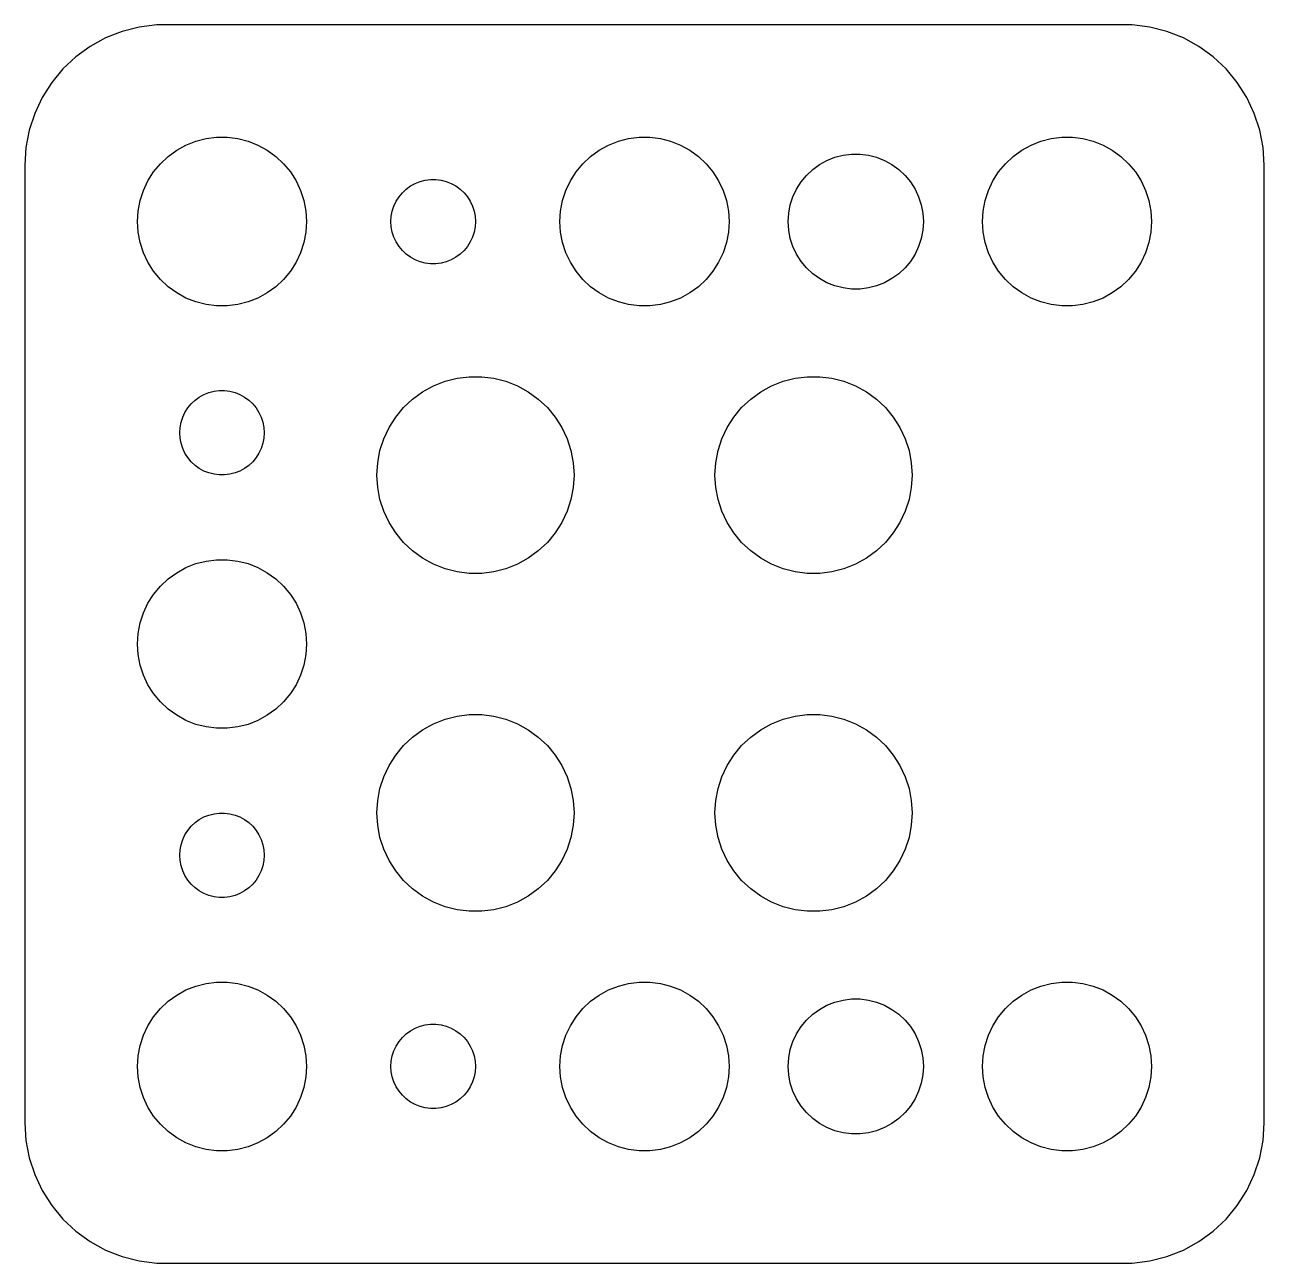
# Model space of a CAD drawing. Header units: metres. Extents: x -22 to 22, y -22 to 184.
# Drawn here: x -22 to 22, y 140.01 to 183.99 of the extents above; entities that cross this region are included whole.
import ezdxf

# ---------------------------------------------------------------- set-up
doc = ezdxf.new("R2010")
doc.units = ezdxf.units.M

msp = doc.modelspace()

# ---------------------------------------------------------------- linework, layer by layer
for p, q in [((-17.3139, 183.99), (-17.9369, 183.911)), ((17.3139, 183.99), (-17.3139, 183.99)), ((17.9369, 183.911), (17.3139, 183.99)), ((-19.1289, 183.524), (-19.6791, 183.222)), ((-18.5451, 183.755), (-19.1289, 183.524)), ((-17.9369, 183.911), (-18.5451, 183.755)), ((18.5451, 183.755), (17.9369, 183.911)), ((19.1289, 183.524), (18.5451, 183.755)), ((19.6791, 183.222), (19.1289, 183.524)), ((-19.6791, 183.222), (-20.1871, 182.853)), ((20.1871, 182.853), (19.6791, 183.222)), ((-20.1871, 182.853), (-20.6448, 182.423)), ((20.6448, 182.423), (20.1871, 182.853)), ((-20.6448, 182.423), (-21.0451, 181.939)), ((21.0451, 181.939), (20.6448, 182.423)), ((-21.0451, 181.939), (-21.3815, 181.409)), ((21.3815, 181.409), (21.0451, 181.939)), ((-21.3815, 181.409), (-21.6489, 180.841)), ((21.6489, 180.841), (21.3815, 181.409)), ((-21.6489, 180.841), (-21.8429, 180.243)), ((21.8429, 180.243), (21.6489, 180.841)), ((-21.8429, 180.243), (-21.9606, 179.627)), ((-15.5621, 179.947), (-15.1884, 179.994)), ((-15.1884, 179.994), (-14.8116, 179.994)), ((-14.8116, 179.994), (-14.4379, 179.947)), ((-0.56213, 179.947), (-0.18837, 179.994)), ((-0.18837, 179.994), (0.18837, 179.994)), ((0.18837, 179.994), (0.56213, 179.947)), ((14.4379, 179.947), (14.8116, 179.994)), ((14.8116, 179.994), (15.1884, 179.994)), ((15.1884, 179.994), (15.5621, 179.947)), ((21.9606, 179.627), (21.8429, 180.243)), ((-21.9606, 179.627), (-22, 179)), ((-16.9123, 179.312), (-16.6075, 179.533)), ((-16.6075, 179.533), (-16.2773, 179.714)), ((-16.2773, 179.714), (-15.927, 179.853)), ((-15.927, 179.853), (-15.5621, 179.947)), ((-14.4379, 179.947), (-14.0729, 179.853)), ((-14.0729, 179.853), (-13.7227, 179.714)), ((-13.7227, 179.714), (-13.3925, 179.533)), ((-13.3925, 179.533), (-13.0877, 179.312)), ((-1.91226, 179.312), (-1.60747, 179.533)), ((-1.60747, 179.533), (-1.27733, 179.714)), ((-1.27733, 179.714), (-0.92705, 179.853)), ((-0.92705, 179.853), (-0.56213, 179.947)), ((0.56213, 179.947), (0.92705, 179.853)), ((0.92705, 179.853), (1.27733, 179.714)), ((1.27733, 179.714), (1.60747, 179.533)), ((1.60747, 179.533), (1.91226, 179.312)), ((13.0877, 179.312), (13.3925, 179.533)), ((13.3925, 179.533), (13.7227, 179.714)), ((13.7227, 179.714), (14.0729, 179.853)), ((14.0729, 179.853), (14.4379, 179.947)), ((15.5621, 179.947), (15.927, 179.853)), ((15.927, 179.853), (16.2773, 179.714)), ((16.2773, 179.714), (16.6075, 179.533)), ((16.6075, 179.533), (16.9123, 179.312)), ((22, 179), (21.9606, 179.627)), ((-17.1869, 179.054), (-16.9123, 179.312)), ((-13.0877, 179.312), (-12.8131, 179.054)), ((-2.1869, 179.054), (-1.91226, 179.312)), ((1.91226, 179.312), (2.1869, 179.054)), ((6.214, 179.026), (6.47812, 179.172)), ((6.47812, 179.172), (6.75835, 179.283)), ((6.75835, 179.283), (7.05028, 179.357)), ((7.05028, 179.357), (7.34929, 179.395)), ((7.34929, 179.395), (7.6507, 179.395)), ((7.6507, 179.395), (7.94971, 179.357)), ((7.94971, 179.357), (8.24164, 179.283)), ((8.24164, 179.283), (8.52187, 179.172)), ((8.52187, 179.172), (8.78598, 179.026)), ((12.8131, 179.054), (13.0877, 179.312)), ((16.9123, 179.312), (17.1869, 179.054)), ((-22, 179), (-22, 145)), ((-17.6289, 178.445), (-17.427, 178.763)), ((-17.427, 178.763), (-17.1869, 179.054)), ((-12.8131, 179.054), (-12.5729, 178.763)), ((-12.5729, 178.763), (-12.3711, 178.445)), ((-2.62891, 178.445), (-2.42705, 178.763)), ((-2.42705, 178.763), (-2.1869, 179.054)), ((2.1869, 179.054), (2.42705, 178.763)), ((2.42705, 178.763), (2.62891, 178.445)), ((5.55835, 178.411), (5.75047, 178.643)), ((5.75047, 178.643), (5.97017, 178.849)), ((5.97017, 178.849), (6.214, 179.026)), ((8.78598, 179.026), (9.02982, 178.849)), ((9.02982, 178.849), (9.24951, 178.643)), ((9.24951, 178.643), (9.44164, 178.411)), ((12.3711, 178.445), (12.5729, 178.763)), ((12.5729, 178.763), (12.8131, 179.054)), ((17.1869, 179.054), (17.427, 178.763)), ((17.427, 178.763), (17.6289, 178.445)), ((22, 145), (22, 179)), ((-17.7893, 178.104), (-17.6289, 178.445)), ((-12.3711, 178.445), (-12.2107, 178.104)), ((-8.45613, 178.156), (-8.30373, 178.266)), ((-8.30373, 178.266), (-8.13866, 178.357)), ((-8.13866, 178.357), (-7.96352, 178.427)), ((-7.96352, 178.427), (-7.78107, 178.473)), ((-7.78107, 178.473), (-7.59418, 178.497)), ((-7.59418, 178.497), (-7.40581, 178.497)), ((-7.40581, 178.497), (-7.21892, 178.473)), ((-7.21892, 178.473), (-7.03647, 178.427)), ((-7.03647, 178.427), (-6.86133, 178.357)), ((-6.86133, 178.357), (-6.69626, 178.266)), ((-6.69626, 178.266), (-6.54385, 178.156)), ((-2.78932, 178.104), (-2.62891, 178.445)), ((2.62891, 178.445), (2.78932, 178.104)), ((5.39685, 178.156), (5.55835, 178.411)), ((9.44164, 178.411), (9.60313, 178.156)), ((12.2107, 178.104), (12.3711, 178.445)), ((17.6289, 178.445), (17.7893, 178.104)), ((-17.9057, 177.746), (-17.7893, 178.104)), ((-12.2107, 178.104), (-12.0942, 177.746)), ((-8.81445, 177.723), (-8.71352, 177.882)), ((-8.71352, 177.882), (-8.59344, 178.027)), ((-8.59344, 178.027), (-8.45613, 178.156)), ((-6.54385, 178.156), (-6.40654, 178.027)), ((-6.40654, 178.027), (-6.28647, 177.882)), ((-6.28647, 177.882), (-6.18553, 177.723)), ((-2.90575, 177.746), (-2.78932, 178.104)), ((2.78932, 178.104), (2.90575, 177.746)), ((5.1754, 177.597), (5.26852, 177.883)), ((5.26852, 177.883), (5.39685, 178.156)), ((9.60313, 178.156), (9.73146, 177.883)), ((9.73146, 177.883), (9.82458, 177.597)), ((12.0942, 177.746), (12.2107, 178.104)), ((17.7893, 178.104), (17.9057, 177.746)), ((-18, 177), (-17.9763, 177.376)), ((-17.9763, 177.376), (-17.9057, 177.746)), ((-12.0942, 177.746), (-12.0237, 177.376)), ((-12.0237, 177.376), (-12, 177)), ((-8.98816, 177.188), (-8.95287, 177.373)), ((-8.95287, 177.373), (-8.89465, 177.552)), ((-8.89465, 177.552), (-8.81445, 177.723)), ((-6.18553, 177.723), (-6.10533, 177.552)), ((-6.10533, 177.552), (-6.04712, 177.373)), ((-6.04712, 177.373), (-6.01183, 177.188)), ((-3, 177), (-2.97633, 177.376)), ((-2.97633, 177.376), (-2.90575, 177.746)), ((2.90575, 177.746), (2.97633, 177.376)), ((2.97633, 177.376), (3, 177)), ((5.11891, 177.301), (5.1754, 177.597)), ((9.82458, 177.597), (9.88107, 177.301)), ((12, 177), (12.0237, 177.376)), ((12.0237, 177.376), (12.0942, 177.746)), ((17.9057, 177.746), (17.9763, 177.376)), ((17.9763, 177.376), (18, 177)), ((-17.9763, 176.624), (-18, 177)), ((-12, 177), (-12.0237, 176.624)), ((-9, 177), (-8.98816, 177.188)), ((-8.98816, 176.812), (-9, 177)), ((-6.01183, 177.188), (-6, 177)), ((-6, 177), (-6.01183, 176.812)), ((-2.97633, 176.624), (-3, 177)), ((3, 177), (2.97633, 176.624)), ((5.09999, 177), (5.11891, 177.301)), ((5.11891, 176.699), (5.09999, 177)), ((9.88107, 177.301), (9.89999, 177)), ((9.89999, 177), (9.88107, 176.699)), ((12.0237, 176.624), (12, 177)), ((18, 177), (17.9763, 176.624)), ((-17.9057, 176.254), (-17.9763, 176.624)), ((-12.0237, 176.624), (-12.0942, 176.254)), ((-8.95287, 176.627), (-8.98816, 176.812)), ((-8.89465, 176.448), (-8.95287, 176.627)), ((-8.81445, 176.277), (-8.89465, 176.448)), ((-6.10533, 176.448), (-6.18553, 176.277)), ((-6.04712, 176.627), (-6.10533, 176.448)), ((-6.01183, 176.812), (-6.04712, 176.627)), ((-2.90575, 176.254), (-2.97633, 176.624)), ((2.97633, 176.624), (2.90575, 176.254)), ((5.1754, 176.403), (5.11891, 176.699)), ((9.88107, 176.699), (9.82458, 176.403)), ((12.0942, 176.254), (12.0237, 176.624)), ((17.9763, 176.624), (17.9057, 176.254)), ((-17.7893, 175.896), (-17.9057, 176.254)), ((-12.0942, 176.254), (-12.2107, 175.896)), ((-8.71352, 176.118), (-8.81445, 176.277)), ((-8.59344, 175.973), (-8.71352, 176.118)), ((-6.28647, 176.118), (-6.40654, 175.973)), ((-6.18553, 176.277), (-6.28647, 176.118)), ((-2.78932, 175.896), (-2.90575, 176.254)), ((2.90575, 176.254), (2.78932, 175.896)), ((5.26852, 176.117), (5.1754, 176.403)), ((5.39685, 175.844), (5.26852, 176.117)), ((9.73146, 176.117), (9.60313, 175.844)), ((9.82458, 176.403), (9.73146, 176.117)), ((12.2107, 175.896), (12.0942, 176.254)), ((17.9057, 176.254), (17.7893, 175.896)), ((-17.6289, 175.555), (-17.7893, 175.896)), ((-12.2107, 175.896), (-12.3711, 175.555)), ((-8.45613, 175.844), (-8.59344, 175.973)), ((-8.30373, 175.734), (-8.45613, 175.844)), ((-8.13866, 175.643), (-8.30373, 175.734)), ((-7.96352, 175.573), (-8.13866, 175.643)), ((-7.78107, 175.527), (-7.96352, 175.573)), ((-7.03647, 175.573), (-7.21892, 175.527)), ((-6.86133, 175.643), (-7.03647, 175.573)), ((-6.69626, 175.734), (-6.86133, 175.643)), ((-6.54385, 175.844), (-6.69626, 175.734)), ((-6.40654, 175.973), (-6.54385, 175.844)), ((-2.62891, 175.555), (-2.78932, 175.896)), ((2.78932, 175.896), (2.62891, 175.555)), ((5.55835, 175.589), (5.39685, 175.844)), ((5.75047, 175.357), (5.55835, 175.589)), ((9.44164, 175.589), (9.24951, 175.357)), ((9.60313, 175.844), (9.44164, 175.589)), ((12.3711, 175.555), (12.2107, 175.896)), ((17.7893, 175.896), (17.6289, 175.555)), ((-17.427, 175.237), (-17.6289, 175.555)), ((-17.1869, 174.946), (-17.427, 175.237)), ((-12.5729, 175.237), (-12.8131, 174.946)), ((-12.3711, 175.555), (-12.5729, 175.237)), ((-7.59418, 175.503), (-7.78107, 175.527)), ((-7.40581, 175.503), (-7.59418, 175.503)), ((-7.21892, 175.527), (-7.40581, 175.503)), ((-2.42705, 175.237), (-2.62891, 175.555)), ((-2.1869, 174.946), (-2.42705, 175.237)), ((2.42705, 175.237), (2.1869, 174.946)), ((2.62891, 175.555), (2.42705, 175.237)), ((5.97017, 175.151), (5.75047, 175.357)), ((6.214, 174.974), (5.97017, 175.151)), ((9.02982, 175.151), (8.78598, 174.974)), ((9.24951, 175.357), (9.02982, 175.151)), ((12.5729, 175.237), (12.3711, 175.555)), ((12.8131, 174.946), (12.5729, 175.237)), ((17.427, 175.237), (17.1869, 174.946)), ((17.6289, 175.555), (17.427, 175.237)), ((-16.9123, 174.688), (-17.1869, 174.946)), ((-16.6075, 174.467), (-16.9123, 174.688)), ((-13.0877, 174.688), (-13.3925, 174.467)), ((-12.8131, 174.946), (-13.0877, 174.688)), ((-1.91226, 174.688), (-2.1869, 174.946)), ((-1.60747, 174.467), (-1.91226, 174.688)), ((1.91226, 174.688), (1.60747, 174.467)), ((2.1869, 174.946), (1.91226, 174.688)), ((6.47812, 174.828), (6.214, 174.974)), ((6.75835, 174.717), (6.47812, 174.828)), ((7.05028, 174.643), (6.75835, 174.717)), ((8.24164, 174.717), (7.94971, 174.643)), ((8.52187, 174.828), (8.24164, 174.717)), ((8.78598, 174.974), (8.52187, 174.828)), ((13.0877, 174.688), (12.8131, 174.946)), ((13.3925, 174.467), (13.0877, 174.688)), ((16.9123, 174.688), (16.6075, 174.467)), ((17.1869, 174.946), (16.9123, 174.688)), ((-16.2773, 174.286), (-16.6075, 174.467)), ((-15.927, 174.147), (-16.2773, 174.286)), ((-13.7227, 174.286), (-14.0729, 174.147)), ((-13.3925, 174.467), (-13.7227, 174.286)), ((-1.27733, 174.286), (-1.60747, 174.467)), ((-0.92705, 174.147), (-1.27733, 174.286)), ((1.27733, 174.286), (0.92705, 174.147)), ((1.60747, 174.467), (1.27733, 174.286)), ((7.34929, 174.605), (7.05028, 174.643)), ((7.6507, 174.605), (7.34929, 174.605)), ((7.94971, 174.643), (7.6507, 174.605)), ((13.7227, 174.286), (13.3925, 174.467)), ((14.0729, 174.147), (13.7227, 174.286)), ((16.2773, 174.286), (15.927, 174.147)), ((16.6075, 174.467), (16.2773, 174.286)), ((-15.5621, 174.053), (-15.927, 174.147)), ((-15.1884, 174.006), (-15.5621, 174.053)), ((-14.8116, 174.006), (-15.1884, 174.006)), ((-14.4379, 174.053), (-14.8116, 174.006)), ((-14.0729, 174.147), (-14.4379, 174.053)), ((-0.56213, 174.053), (-0.92705, 174.147)), ((-0.18837, 174.006), (-0.56213, 174.053)), ((0.18837, 174.006), (-0.18837, 174.006)), ((0.56213, 174.053), (0.18837, 174.006)), ((0.92705, 174.147), (0.56213, 174.053)), ((14.4379, 174.053), (14.0729, 174.147)), ((14.8116, 174.006), (14.4379, 174.053)), ((15.1884, 174.006), (14.8116, 174.006)), ((15.5621, 174.053), (15.1884, 174.006)), ((15.927, 174.147), (15.5621, 174.053)), ((-7.87538, 170.955), (-7.49022, 171.167)), ((-7.49022, 171.167), (-7.08156, 171.329)), ((-7.08156, 171.329), (-6.65582, 171.438)), ((-6.65582, 171.438), (-6.21976, 171.493)), ((-6.21976, 171.493), (-5.78023, 171.493)), ((-5.78023, 171.493), (-5.34416, 171.438)), ((-5.34416, 171.438), (-4.91843, 171.329)), ((-4.91843, 171.329), (-4.50977, 171.167)), ((-4.50977, 171.167), (-4.1246, 170.955)), ((4.1246, 170.955), (4.50977, 171.167)), ((4.50977, 171.167), (4.91843, 171.329)), ((4.91843, 171.329), (5.34416, 171.438)), ((5.34416, 171.438), (5.78023, 171.493)), ((5.78023, 171.493), (6.21976, 171.493)), ((6.21976, 171.493), (6.65582, 171.438)), ((6.65582, 171.438), (7.08156, 171.329)), ((7.08156, 171.329), (7.49022, 171.167)), ((7.49022, 171.167), (7.87538, 170.955)), ((-15.9561, 170.656), (-15.8037, 170.766)), ((-15.8037, 170.766), (-15.6387, 170.857)), ((-15.6387, 170.857), (-15.4635, 170.927)), ((-15.4635, 170.927), (-15.2811, 170.973)), ((-15.2811, 170.973), (-15.0942, 170.997)), ((-15.0942, 170.997), (-14.9058, 170.997)), ((-14.9058, 170.997), (-14.7189, 170.973)), ((-14.7189, 170.973), (-14.5365, 170.927)), ((-14.5365, 170.927), (-14.3613, 170.857)), ((-14.3613, 170.857), (-14.1963, 170.766)), ((-14.1963, 170.766), (-14.0439, 170.656)), ((-8.23097, 170.697), (-7.87538, 170.955)), ((-4.1246, 170.955), (-3.76901, 170.697)), ((3.76901, 170.697), (4.1246, 170.955)), ((7.87538, 170.955), (8.23097, 170.697)), ((-16.3145, 170.223), (-16.2135, 170.382)), ((-16.2135, 170.382), (-16.0934, 170.527)), ((-16.0934, 170.527), (-15.9561, 170.656)), ((-14.0439, 170.656), (-13.9065, 170.527)), ((-13.9065, 170.527), (-13.7865, 170.382)), ((-13.7865, 170.382), (-13.6855, 170.223)), ((-8.83156, 170.057), (-8.55138, 170.396)), ((-8.55138, 170.396), (-8.23097, 170.697)), ((-3.76901, 170.697), (-3.44861, 170.396)), ((-3.44861, 170.396), (-3.16843, 170.057)), ((3.16843, 170.057), (3.44861, 170.396)), ((3.44861, 170.396), (3.76901, 170.697)), ((8.23097, 170.697), (8.55138, 170.396)), ((8.55138, 170.396), (8.83156, 170.057)), ((-16.4882, 169.688), (-16.4529, 169.873)), ((-16.4529, 169.873), (-16.3947, 170.052)), ((-16.3947, 170.052), (-16.3145, 170.223)), ((-13.6855, 170.223), (-13.6053, 170.052)), ((-13.6053, 170.052), (-13.5471, 169.873)), ((-13.5471, 169.873), (-13.5118, 169.688)), ((-9.06706, 169.686), (-8.83156, 170.057)), ((-3.16843, 170.057), (-2.93292, 169.686)), ((2.93292, 169.686), (3.16843, 170.057)), ((8.83156, 170.057), (9.06706, 169.686)), ((-16.5, 169.5), (-16.4882, 169.688)), ((-16.4882, 169.312), (-16.5, 169.5)), ((-13.5118, 169.688), (-13.5, 169.5)), ((-13.5, 169.5), (-13.5118, 169.312)), ((-9.25421, 169.288), (-9.06706, 169.686)), ((-2.93292, 169.686), (-2.74577, 169.288)), ((2.74577, 169.288), (2.93292, 169.686)), ((9.06706, 169.686), (9.25421, 169.288)), ((-16.4529, 169.127), (-16.4882, 169.312)), ((-16.3947, 168.948), (-16.4529, 169.127)), ((-13.5471, 169.127), (-13.6053, 168.948)), ((-13.5118, 169.312), (-13.5471, 169.127)), ((-9.39003, 168.87), (-9.25421, 169.288)), ((-2.74577, 169.288), (-2.60995, 168.87)), ((2.60995, 168.87), (2.74577, 169.288)), ((9.25421, 169.288), (9.39003, 168.87)), ((-16.3145, 168.777), (-16.3947, 168.948)), ((-16.2135, 168.618), (-16.3145, 168.777)), ((-16.0934, 168.473), (-16.2135, 168.618)), ((-13.7865, 168.618), (-13.9065, 168.473)), ((-13.6855, 168.777), (-13.7865, 168.618)), ((-13.6053, 168.948), (-13.6855, 168.777)), ((-9.4724, 168.439), (-9.39003, 168.87)), ((-2.60995, 168.87), (-2.52759, 168.439)), ((2.52759, 168.439), (2.60995, 168.87)), ((9.39003, 168.87), (9.4724, 168.439)), ((-15.9561, 168.344), (-16.0934, 168.473)), ((-15.8037, 168.234), (-15.9561, 168.344)), ((-15.6387, 168.143), (-15.8037, 168.234)), ((-15.4635, 168.073), (-15.6387, 168.143)), ((-14.3613, 168.143), (-14.5365, 168.073)), ((-14.1963, 168.234), (-14.3613, 168.143)), ((-14.0439, 168.344), (-14.1963, 168.234)), ((-13.9065, 168.473), (-14.0439, 168.344)), ((-9.5, 168), (-9.4724, 168.439)), ((-2.52759, 168.439), (-2.5, 168)), ((2.5, 168), (2.52759, 168.439)), ((9.4724, 168.439), (9.5, 168)), ((-15.2811, 168.027), (-15.4635, 168.073)), ((-15.0942, 168.003), (-15.2811, 168.027)), ((-14.9058, 168.003), (-15.0942, 168.003)), ((-14.7189, 168.027), (-14.9058, 168.003)), ((-14.5365, 168.073), (-14.7189, 168.027)), ((-9.4724, 167.561), (-9.5, 168)), ((-2.5, 168), (-2.52759, 167.561)), ((2.52759, 167.561), (2.5, 168)), ((9.5, 168), (9.4724, 167.561)), ((-9.39003, 167.13), (-9.4724, 167.561)), ((-2.52759, 167.561), (-2.60995, 167.13)), ((2.60995, 167.13), (2.52759, 167.561)), ((9.4724, 167.561), (9.39003, 167.13)), ((-9.25421, 166.712), (-9.39003, 167.13)), ((-2.60995, 167.13), (-2.74577, 166.712)), ((2.74577, 166.712), (2.60995, 167.13)), ((9.39003, 167.13), (9.25421, 166.712)), ((-9.06706, 166.314), (-9.25421, 166.712)), ((-2.74577, 166.712), (-2.93292, 166.314)), ((2.93292, 166.314), (2.74577, 166.712)), ((9.25421, 166.712), (9.06706, 166.314)), ((-8.83156, 165.943), (-9.06706, 166.314)), ((-8.55138, 165.604), (-8.83156, 165.943)), ((-3.16843, 165.943), (-3.44861, 165.604)), ((-2.93292, 166.314), (-3.16843, 165.943)), ((3.16843, 165.943), (2.93292, 166.314)), ((3.44861, 165.604), (3.16843, 165.943)), ((8.83156, 165.943), (8.55138, 165.604)), ((9.06706, 166.314), (8.83156, 165.943)), ((-8.23097, 165.303), (-8.55138, 165.604)), ((-3.44861, 165.604), (-3.76901, 165.303)), ((3.76901, 165.303), (3.44861, 165.604)), ((8.55138, 165.604), (8.23097, 165.303)), ((-7.87538, 165.045), (-8.23097, 165.303)), ((-7.49022, 164.833), (-7.87538, 165.045)), ((-4.1246, 165.045), (-4.50977, 164.833)), ((-3.76901, 165.303), (-4.1246, 165.045)), ((4.1246, 165.045), (3.76901, 165.303)), ((4.50977, 164.833), (4.1246, 165.045)), ((7.87538, 165.045), (7.49022, 164.833)), ((8.23097, 165.303), (7.87538, 165.045)), ((-16.6075, 164.533), (-16.2773, 164.714)), ((-16.2773, 164.714), (-15.927, 164.853)), ((-15.927, 164.853), (-15.5621, 164.947)), ((-15.5621, 164.947), (-15.1884, 164.994)), ((-15.1884, 164.994), (-14.8116, 164.994)), ((-14.8116, 164.994), (-14.4379, 164.947)), ((-14.4379, 164.947), (-14.0729, 164.853)), ((-14.0729, 164.853), (-13.7227, 164.714)), ((-13.7227, 164.714), (-13.3925, 164.533)), ((-7.08156, 164.671), (-7.49022, 164.833)), ((-6.65582, 164.562), (-7.08156, 164.671)), ((-6.21976, 164.507), (-6.65582, 164.562)), ((-5.34416, 164.562), (-5.78023, 164.507)), ((-4.91843, 164.671), (-5.34416, 164.562)), ((-4.50977, 164.833), (-4.91843, 164.671)), ((4.91843, 164.671), (4.50977, 164.833)), ((5.34416, 164.562), (4.91843, 164.671)), ((5.78023, 164.507), (5.34416, 164.562)), ((6.65582, 164.562), (6.21976, 164.507)), ((7.08156, 164.671), (6.65582, 164.562)), ((7.49022, 164.833), (7.08156, 164.671)), ((-17.1869, 164.054), (-16.9123, 164.312)), ((-16.9123, 164.312), (-16.6075, 164.533)), ((-13.3925, 164.533), (-13.0877, 164.312)), ((-13.0877, 164.312), (-12.8131, 164.054)), ((-5.78023, 164.507), (-6.21976, 164.507)), ((6.21976, 164.507), (5.78023, 164.507)), ((-17.6289, 163.445), (-17.427, 163.763)), ((-17.427, 163.763), (-17.1869, 164.054)), ((-12.8131, 164.054), (-12.5729, 163.763)), ((-12.5729, 163.763), (-12.3711, 163.445)), ((-17.7893, 163.104), (-17.6289, 163.445)), ((-12.3711, 163.445), (-12.2107, 163.104)), ((-17.9057, 162.746), (-17.7893, 163.104)), ((-12.2107, 163.104), (-12.0942, 162.746)), ((-18, 162), (-17.9763, 162.376)), ((-17.9763, 162.376), (-17.9057, 162.746)), ((-12.0942, 162.746), (-12.0237, 162.376)), ((-12.0237, 162.376), (-12, 162)), ((-17.9763, 161.624), (-18, 162)), ((-12, 162), (-12.0237, 161.624)), ((-17.9057, 161.254), (-17.9763, 161.624)), ((-12.0237, 161.624), (-12.0942, 161.254)), ((-17.7893, 160.896), (-17.9057, 161.254)), ((-12.0942, 161.254), (-12.2107, 160.896)), ((-17.6289, 160.555), (-17.7893, 160.896)), ((-12.2107, 160.896), (-12.3711, 160.555)), ((-17.427, 160.237), (-17.6289, 160.555)), ((-17.1869, 159.946), (-17.427, 160.237)), ((-12.5729, 160.237), (-12.8131, 159.946)), ((-12.3711, 160.555), (-12.5729, 160.237)), ((-16.9123, 159.688), (-17.1869, 159.946)), ((-12.8131, 159.946), (-13.0877, 159.688)), ((-16.6075, 159.467), (-16.9123, 159.688)), ((-16.2773, 159.286), (-16.6075, 159.467)), ((-15.927, 159.147), (-16.2773, 159.286)), ((-13.7227, 159.286), (-14.0729, 159.147)), ((-13.3925, 159.467), (-13.7227, 159.286)), ((-13.0877, 159.688), (-13.3925, 159.467)), ((-7.49022, 159.167), (-7.08156, 159.329)), ((-7.08156, 159.329), (-6.65582, 159.438)), ((-6.65582, 159.438), (-6.21976, 159.493)), ((-6.21976, 159.493), (-5.78023, 159.493)), ((-5.78023, 159.493), (-5.34416, 159.438)), ((-5.34416, 159.438), (-4.91843, 159.329)), ((-4.91843, 159.329), (-4.50977, 159.167)), ((4.50977, 159.167), (4.91843, 159.329)), ((4.91843, 159.329), (5.34416, 159.438)), ((5.34416, 159.438), (5.78023, 159.493)), ((5.78023, 159.493), (6.21976, 159.493)), ((6.21976, 159.493), (6.65582, 159.438)), ((6.65582, 159.438), (7.08156, 159.329)), ((7.08156, 159.329), (7.49022, 159.167)), ((-15.5621, 159.053), (-15.927, 159.147)), ((-15.1884, 159.006), (-15.5621, 159.053)), ((-14.8116, 159.006), (-15.1884, 159.006)), ((-14.4379, 159.053), (-14.8116, 159.006)), ((-14.0729, 159.147), (-14.4379, 159.053)), ((-8.23097, 158.697), (-7.87538, 158.955)), ((-7.87538, 158.955), (-7.49022, 159.167)), ((-4.50977, 159.167), (-4.1246, 158.955)), ((-4.1246, 158.955), (-3.76901, 158.697)), ((3.76901, 158.697), (4.1246, 158.955)), ((4.1246, 158.955), (4.50977, 159.167)), ((7.49022, 159.167), (7.87538, 158.955)), ((7.87538, 158.955), (8.23097, 158.697)), ((-8.55138, 158.396), (-8.23097, 158.697)), ((-3.76901, 158.697), (-3.44861, 158.396)), ((3.44861, 158.396), (3.76901, 158.697)), ((8.23097, 158.697), (8.55138, 158.396)), ((-9.06706, 157.686), (-8.83156, 158.057)), ((-8.83156, 158.057), (-8.55138, 158.396)), ((-3.44861, 158.396), (-3.16843, 158.057)), ((-3.16843, 158.057), (-2.93292, 157.686)), ((2.93292, 157.686), (3.16843, 158.057)), ((3.16843, 158.057), (3.44861, 158.396)), ((8.55138, 158.396), (8.83156, 158.057)), ((8.83156, 158.057), (9.06706, 157.686)), ((-9.25421, 157.288), (-9.06706, 157.686)), ((-2.93292, 157.686), (-2.74577, 157.288)), ((2.74577, 157.288), (2.93292, 157.686)), ((9.06706, 157.686), (9.25421, 157.288)), ((-9.39003, 156.87), (-9.25421, 157.288)), ((-2.74577, 157.288), (-2.60995, 156.87)), ((2.60995, 156.87), (2.74577, 157.288)), ((9.25421, 157.288), (9.39003, 156.87)), ((-9.4724, 156.439), (-9.39003, 156.87)), ((-2.60995, 156.87), (-2.52759, 156.439)), ((2.52759, 156.439), (2.60995, 156.87)), ((9.39003, 156.87), (9.4724, 156.439)), ((-9.5, 156), (-9.4724, 156.439)), ((-2.52759, 156.439), (-2.5, 156)), ((2.5, 156), (2.52759, 156.439)), ((9.4724, 156.439), (9.5, 156)), ((-15.9561, 155.656), (-15.8037, 155.766)), ((-15.8037, 155.766), (-15.6387, 155.857)), ((-15.6387, 155.857), (-15.4635, 155.927)), ((-15.4635, 155.927), (-15.2811, 155.973)), ((-15.2811, 155.973), (-15.0942, 155.997)), ((-15.0942, 155.997), (-14.9058, 155.997)), ((-14.9058, 155.997), (-14.7189, 155.973)), ((-14.7189, 155.973), (-14.5365, 155.927)), ((-14.5365, 155.927), (-14.3613, 155.857)), ((-14.3613, 155.857), (-14.1963, 155.766)), ((-14.1963, 155.766), (-14.0439, 155.656)), ((-9.4724, 155.561), (-9.5, 156)), ((-2.5, 156), (-2.52759, 155.561)), ((2.52759, 155.561), (2.5, 156)), ((9.5, 156), (9.4724, 155.561)), ((-16.3145, 155.223), (-16.2135, 155.382)), ((-16.2135, 155.382), (-16.0934, 155.527)), ((-16.0934, 155.527), (-15.9561, 155.656)), ((-14.0439, 155.656), (-13.9065, 155.527)), ((-13.9065, 155.527), (-13.7865, 155.382)), ((-13.7865, 155.382), (-13.6855, 155.223)), ((-9.39003, 155.13), (-9.4724, 155.561)), ((-2.52759, 155.561), (-2.60995, 155.13)), ((2.60995, 155.13), (2.52759, 155.561)), ((9.4724, 155.561), (9.39003, 155.13)), ((-16.4529, 154.873), (-16.3947, 155.052)), ((-16.3947, 155.052), (-16.3145, 155.223)), ((-13.6855, 155.223), (-13.6053, 155.052)), ((-13.6053, 155.052), (-13.5471, 154.873)), ((-9.25421, 154.712), (-9.39003, 155.13)), ((-2.60995, 155.13), (-2.74577, 154.712)), ((2.74577, 154.712), (2.60995, 155.13)), ((9.39003, 155.13), (9.25421, 154.712)), ((-16.5, 154.5), (-16.4882, 154.688)), ((-16.4882, 154.312), (-16.5, 154.5)), ((-16.4882, 154.688), (-16.4529, 154.873)), ((-13.5471, 154.873), (-13.5118, 154.688)), ((-13.5118, 154.688), (-13.5, 154.5)), ((-13.5, 154.5), (-13.5118, 154.312)), ((-9.06706, 154.314), (-9.25421, 154.712)), ((-2.74577, 154.712), (-2.93292, 154.314)), ((2.93292, 154.314), (2.74577, 154.712)), ((9.25421, 154.712), (9.06706, 154.314)), ((-16.4529, 154.127), (-16.4882, 154.312)), ((-16.3947, 153.948), (-16.4529, 154.127)), ((-13.5471, 154.127), (-13.6053, 153.948)), ((-13.5118, 154.312), (-13.5471, 154.127)), ((-8.83156, 153.943), (-9.06706, 154.314)), ((-2.93292, 154.314), (-3.16843, 153.943)), ((3.16843, 153.943), (2.93292, 154.314)), ((9.06706, 154.314), (8.83156, 153.943)), ((-16.3145, 153.777), (-16.3947, 153.948)), ((-16.2135, 153.618), (-16.3145, 153.777)), ((-16.0934, 153.473), (-16.2135, 153.618)), ((-13.7865, 153.618), (-13.9065, 153.473)), ((-13.6855, 153.777), (-13.7865, 153.618)), ((-13.6053, 153.948), (-13.6855, 153.777)), ((-8.55138, 153.604), (-8.83156, 153.943)), ((-8.23097, 153.303), (-8.55138, 153.604)), ((-3.44861, 153.604), (-3.76901, 153.303)), ((-3.16843, 153.943), (-3.44861, 153.604)), ((3.44861, 153.604), (3.16843, 153.943)), ((3.76901, 153.303), (3.44861, 153.604)), ((8.55138, 153.604), (8.23097, 153.303)), ((8.83156, 153.943), (8.55138, 153.604)), ((-15.9561, 153.344), (-16.0934, 153.473)), ((-15.8037, 153.234), (-15.9561, 153.344)), ((-15.6387, 153.143), (-15.8037, 153.234)), ((-15.4635, 153.073), (-15.6387, 153.143)), ((-14.3613, 153.143), (-14.5365, 153.073)), ((-14.1963, 153.234), (-14.3613, 153.143)), ((-14.0439, 153.344), (-14.1963, 153.234)), ((-13.9065, 153.473), (-14.0439, 153.344)), ((-7.87538, 153.045), (-8.23097, 153.303)), ((-3.76901, 153.303), (-4.1246, 153.045)), ((4.1246, 153.045), (3.76901, 153.303)), ((8.23097, 153.303), (7.87538, 153.045)), ((-15.2811, 153.027), (-15.4635, 153.073)), ((-15.0942, 153.003), (-15.2811, 153.027)), ((-14.9058, 153.003), (-15.0942, 153.003)), ((-14.7189, 153.027), (-14.9058, 153.003)), ((-14.5365, 153.073), (-14.7189, 153.027)), ((-7.49022, 152.833), (-7.87538, 153.045)), ((-7.08156, 152.671), (-7.49022, 152.833)), ((-4.50977, 152.833), (-4.91843, 152.671)), ((-4.1246, 153.045), (-4.50977, 152.833)), ((4.50977, 152.833), (4.1246, 153.045)), ((4.91843, 152.671), (4.50977, 152.833)), ((7.49022, 152.833), (7.08156, 152.671)), ((7.87538, 153.045), (7.49022, 152.833)), ((-6.65582, 152.562), (-7.08156, 152.671)), ((-6.21976, 152.507), (-6.65582, 152.562)), ((-5.78023, 152.507), (-6.21976, 152.507)), ((-5.34416, 152.562), (-5.78023, 152.507)), ((-4.91843, 152.671), (-5.34416, 152.562)), ((5.34416, 152.562), (4.91843, 152.671)), ((5.78023, 152.507), (5.34416, 152.562)), ((6.21976, 152.507), (5.78023, 152.507)), ((6.65582, 152.562), (6.21976, 152.507)), ((7.08156, 152.671), (6.65582, 152.562)), ((-16.6075, 149.533), (-16.2773, 149.714)), ((-16.2773, 149.714), (-15.927, 149.853)), ((-15.927, 149.853), (-15.5621, 149.947)), ((-15.5621, 149.947), (-15.1884, 149.994)), ((-15.1884, 149.994), (-14.8116, 149.994)), ((-14.8116, 149.994), (-14.4379, 149.947)), ((-14.4379, 149.947), (-14.0729, 149.853)), ((-14.0729, 149.853), (-13.7227, 149.714)), ((-13.7227, 149.714), (-13.3925, 149.533)), ((-1.60747, 149.533), (-1.27733, 149.714)), ((-1.27733, 149.714), (-0.92705, 149.853)), ((-0.92705, 149.853), (-0.56213, 149.947)), ((-0.56213, 149.947), (-0.18837, 149.994)), ((-0.18837, 149.994), (0.18837, 149.994)), ((0.18837, 149.994), (0.56213, 149.947)), ((0.56213, 149.947), (0.92705, 149.853)), ((0.92705, 149.853), (1.27733, 149.714)), ((1.27733, 149.714), (1.60747, 149.533)), ((13.3925, 149.533), (13.7227, 149.714)), ((13.7227, 149.714), (14.0729, 149.853)), ((14.0729, 149.853), (14.4379, 149.947)), ((14.4379, 149.947), (14.8116, 149.994)), ((14.8116, 149.994), (15.1884, 149.994)), ((15.1884, 149.994), (15.5621, 149.947)), ((15.5621, 149.947), (15.927, 149.853)), ((15.927, 149.853), (16.2773, 149.714)), ((16.2773, 149.714), (16.6075, 149.533)), ((-17.1869, 149.054), (-16.9123, 149.312)), ((-16.9123, 149.312), (-16.6075, 149.533)), ((-13.3925, 149.533), (-13.0877, 149.312)), ((-13.0877, 149.312), (-12.8131, 149.054)), ((-2.1869, 149.054), (-1.91226, 149.312)), ((-1.91226, 149.312), (-1.60747, 149.533)), ((1.60747, 149.533), (1.91226, 149.312)), ((1.91226, 149.312), (2.1869, 149.054)), ((6.214, 149.026), (6.47812, 149.172)), ((6.47812, 149.172), (6.75835, 149.283)), ((6.75835, 149.283), (7.05028, 149.357)), ((7.05028, 149.357), (7.34929, 149.395)), ((7.34929, 149.395), (7.6507, 149.395)), ((7.6507, 149.395), (7.94971, 149.357)), ((7.94971, 149.357), (8.24164, 149.283)), ((8.24164, 149.283), (8.52187, 149.172)), ((8.52187, 149.172), (8.78598, 149.026)), ((12.8131, 149.054), (13.0877, 149.312)), ((13.0877, 149.312), (13.3925, 149.533)), ((16.6075, 149.533), (16.9123, 149.312)), ((16.9123, 149.312), (17.1869, 149.054)), ((-17.6289, 148.445), (-17.427, 148.763)), ((-17.427, 148.763), (-17.1869, 149.054)), ((-12.8131, 149.054), (-12.5729, 148.763)), ((-12.5729, 148.763), (-12.3711, 148.445)), ((-2.62891, 148.445), (-2.42705, 148.763)), ((-2.42705, 148.763), (-2.1869, 149.054)), ((2.1869, 149.054), (2.42705, 148.763)), ((2.42705, 148.763), (2.62891, 148.445)), ((5.75047, 148.643), (5.97017, 148.849)), ((5.97017, 148.849), (6.214, 149.026)), ((8.78598, 149.026), (9.02982, 148.849)), ((9.02982, 148.849), (9.24951, 148.643)), ((12.3711, 148.445), (12.5729, 148.763)), ((12.5729, 148.763), (12.8131, 149.054)), ((17.1869, 149.054), (17.427, 148.763)), ((17.427, 148.763), (17.6289, 148.445)), ((-17.7893, 148.104), (-17.6289, 148.445)), ((-12.3711, 148.445), (-12.2107, 148.104)), ((-8.30373, 148.266), (-8.13866, 148.357)), ((-8.13866, 148.357), (-7.96352, 148.427)), ((-7.96352, 148.427), (-7.78107, 148.473)), ((-7.78107, 148.473), (-7.59418, 148.497)), ((-7.59418, 148.497), (-7.40581, 148.497)), ((-7.40581, 148.497), (-7.21892, 148.473)), ((-7.21892, 148.473), (-7.03647, 148.427)), ((-7.03647, 148.427), (-6.86133, 148.357)), ((-6.86133, 148.357), (-6.69626, 148.266)), ((-2.78932, 148.104), (-2.62891, 148.445)), ((2.62891, 148.445), (2.78932, 148.104)), ((5.39685, 148.156), (5.55835, 148.411)), ((5.55835, 148.411), (5.75047, 148.643)), ((9.24951, 148.643), (9.44164, 148.411)), ((9.44164, 148.411), (9.60313, 148.156)), ((12.2107, 148.104), (12.3711, 148.445)), ((17.6289, 148.445), (17.7893, 148.104)), ((-17.9057, 147.746), (-17.7893, 148.104)), ((-12.2107, 148.104), (-12.0942, 147.746)), ((-8.81445, 147.723), (-8.71352, 147.882)), ((-8.71352, 147.882), (-8.59344, 148.027)), ((-8.59344, 148.027), (-8.45613, 148.156)), ((-8.45613, 148.156), (-8.30373, 148.266)), ((-6.69626, 148.266), (-6.54385, 148.156)), ((-6.54385, 148.156), (-6.40654, 148.027)), ((-6.40654, 148.027), (-6.28647, 147.882)), ((-6.28647, 147.882), (-6.18553, 147.723)), ((-2.90575, 147.746), (-2.78932, 148.104)), ((2.78932, 148.104), (2.90575, 147.746)), ((5.1754, 147.597), (5.26852, 147.883)), ((5.26852, 147.883), (5.39685, 148.156)), ((9.60313, 148.156), (9.73146, 147.883)), ((9.73146, 147.883), (9.82458, 147.597)), ((12.0942, 147.746), (12.2107, 148.104)), ((17.7893, 148.104), (17.9057, 147.746)), ((-17.9763, 147.376), (-17.9057, 147.746)), ((-12.0942, 147.746), (-12.0237, 147.376)), ((-8.95287, 147.373), (-8.89465, 147.552)), ((-8.89465, 147.552), (-8.81445, 147.723)), ((-6.18553, 147.723), (-6.10533, 147.552)), ((-6.10533, 147.552), (-6.04712, 147.373)), ((-2.97633, 147.376), (-2.90575, 147.746)), ((2.90575, 147.746), (2.97633, 147.376)), ((5.11891, 147.301), (5.1754, 147.597)), ((9.82458, 147.597), (9.88107, 147.301)), ((12.0237, 147.376), (12.0942, 147.746)), ((17.9057, 147.746), (17.9763, 147.376)), ((-18, 147), (-17.9763, 147.376)), ((-17.9763, 146.624), (-18, 147)), ((-12.0237, 147.376), (-12, 147)), ((-12, 147), (-12.0237, 146.624)), ((-9, 147), (-8.98816, 147.188)), ((-8.98816, 146.812), (-9, 147)), ((-8.98816, 147.188), (-8.95287, 147.373)), ((-6.04712, 147.373), (-6.01183, 147.188)), ((-6.01183, 147.188), (-6, 147)), ((-6, 147), (-6.01183, 146.812)), ((-3, 147), (-2.97633, 147.376)), ((-2.97633, 146.624), (-3, 147)), ((2.97633, 147.376), (3, 147)), ((3, 147), (2.97633, 146.624)), ((5.09999, 147), (5.11891, 147.301)), ((5.11891, 146.699), (5.09999, 147)), ((9.88107, 147.301), (9.89999, 147)), ((9.89999, 147), (9.88107, 146.699)), ((12, 147), (12.0237, 147.376)), ((12.0237, 146.624), (12, 147)), ((17.9763, 147.376), (18, 147)), ((18, 147), (17.9763, 146.624)), ((-17.9057, 146.254), (-17.9763, 146.624)), ((-12.0237, 146.624), (-12.0942, 146.254)), ((-8.95287, 146.627), (-8.98816, 146.812)), ((-8.89465, 146.448), (-8.95287, 146.627)), ((-6.04712, 146.627), (-6.10533, 146.448)), ((-6.01183, 146.812), (-6.04712, 146.627)), ((-2.90575, 146.254), (-2.97633, 146.624)), ((2.97633, 146.624), (2.90575, 146.254)), ((5.1754, 146.403), (5.11891, 146.699)), ((9.88107, 146.699), (9.82458, 146.403)), ((12.0942, 146.254), (12.0237, 146.624)), ((17.9763, 146.624), (17.9057, 146.254)), ((-17.7893, 145.896), (-17.9057, 146.254)), ((-12.0942, 146.254), (-12.2107, 145.896)), ((-8.81445, 146.277), (-8.89465, 146.448)), ((-8.71352, 146.118), (-8.81445, 146.277)), ((-8.59344, 145.973), (-8.71352, 146.118)), ((-6.28647, 146.118), (-6.40654, 145.973)), ((-6.18553, 146.277), (-6.28647, 146.118)), ((-6.10533, 146.448), (-6.18553, 146.277)), ((-2.78932, 145.896), (-2.90575, 146.254)), ((2.90575, 146.254), (2.78932, 145.896)), ((5.26852, 146.117), (5.1754, 146.403)), ((5.39685, 145.844), (5.26852, 146.117)), ((9.73146, 146.117), (9.60313, 145.844)), ((9.82458, 146.403), (9.73146, 146.117)), ((12.2107, 145.896), (12.0942, 146.254)), ((17.9057, 146.254), (17.7893, 145.896)), ((-17.6289, 145.555), (-17.7893, 145.896)), ((-12.2107, 145.896), (-12.3711, 145.555)), ((-8.45613, 145.844), (-8.59344, 145.973)), ((-8.30373, 145.734), (-8.45613, 145.844)), ((-8.13866, 145.643), (-8.30373, 145.734)), ((-7.96352, 145.573), (-8.13866, 145.643)), ((-6.86133, 145.643), (-7.03647, 145.573)), ((-6.69626, 145.734), (-6.86133, 145.643)), ((-6.54385, 145.844), (-6.69626, 145.734)), ((-6.40654, 145.973), (-6.54385, 145.844)), ((-2.62891, 145.555), (-2.78932, 145.896)), ((2.78932, 145.896), (2.62891, 145.555)), ((5.55835, 145.589), (5.39685, 145.844)), ((9.60313, 145.844), (9.44164, 145.589)), ((12.3711, 145.555), (12.2107, 145.896)), ((17.7893, 145.896), (17.6289, 145.555)), ((-17.427, 145.237), (-17.6289, 145.555)), ((-17.1869, 144.946), (-17.427, 145.237)), ((-12.5729, 145.237), (-12.8131, 144.946)), ((-12.3711, 145.555), (-12.5729, 145.237)), ((-7.78107, 145.527), (-7.96352, 145.573)), ((-7.59418, 145.503), (-7.78107, 145.527)), ((-7.40581, 145.503), (-7.59418, 145.503)), ((-7.21892, 145.527), (-7.40581, 145.503)), ((-7.03647, 145.573), (-7.21892, 145.527)), ((-2.42705, 145.237), (-2.62891, 145.555)), ((-2.1869, 144.946), (-2.42705, 145.237)), ((2.42705, 145.237), (2.1869, 144.946)), ((2.62891, 145.555), (2.42705, 145.237)), ((5.75047, 145.357), (5.55835, 145.589)), ((5.97017, 145.151), (5.75047, 145.357)), ((9.24951, 145.357), (9.02982, 145.151)), ((9.44164, 145.589), (9.24951, 145.357)), ((12.5729, 145.237), (12.3711, 145.555)), ((12.8131, 144.946), (12.5729, 145.237)), ((17.427, 145.237), (17.1869, 144.946)), ((17.6289, 145.555), (17.427, 145.237)), ((-22, 145), (-21.9606, 144.373)), ((-16.9123, 144.688), (-17.1869, 144.946)), ((-12.8131, 144.946), (-13.0877, 144.688)), ((-1.91226, 144.688), (-2.1869, 144.946)), ((2.1869, 144.946), (1.91226, 144.688)), ((6.214, 144.974), (5.97017, 145.151)), ((6.47812, 144.828), (6.214, 144.974)), ((6.75835, 144.717), (6.47812, 144.828)), ((8.52187, 144.828), (8.24164, 144.717)), ((8.78598, 144.974), (8.52187, 144.828)), ((9.02982, 145.151), (8.78598, 144.974)), ((13.0877, 144.688), (12.8131, 144.946)), ((17.1869, 144.946), (16.9123, 144.688)), ((21.9606, 144.373), (22, 145)), ((-21.9606, 144.373), (-21.8429, 143.757)), ((-16.6075, 144.467), (-16.9123, 144.688)), ((-16.2773, 144.286), (-16.6075, 144.467)), ((-13.3925, 144.467), (-13.7227, 144.286)), ((-13.0877, 144.688), (-13.3925, 144.467)), ((-1.60747, 144.467), (-1.91226, 144.688)), ((-1.27733, 144.286), (-1.60747, 144.467)), ((1.60747, 144.467), (1.27733, 144.286)), ((1.91226, 144.688), (1.60747, 144.467)), ((7.05028, 144.643), (6.75835, 144.717)), ((7.34929, 144.605), (7.05028, 144.643)), ((7.6507, 144.605), (7.34929, 144.605)), ((7.94971, 144.643), (7.6507, 144.605)), ((8.24164, 144.717), (7.94971, 144.643)), ((13.3925, 144.467), (13.0877, 144.688)), ((13.7227, 144.286), (13.3925, 144.467)), ((16.6075, 144.467), (16.2773, 144.286)), ((16.9123, 144.688), (16.6075, 144.467)), ((21.8429, 143.757), (21.9606, 144.373)), ((-15.927, 144.147), (-16.2773, 144.286)), ((-15.5621, 144.053), (-15.927, 144.147)), ((-15.1884, 144.006), (-15.5621, 144.053)), ((-14.8116, 144.006), (-15.1884, 144.006)), ((-14.4379, 144.053), (-14.8116, 144.006)), ((-14.0729, 144.147), (-14.4379, 144.053)), ((-13.7227, 144.286), (-14.0729, 144.147)), ((-0.92705, 144.147), (-1.27733, 144.286)), ((-0.56213, 144.053), (-0.92705, 144.147)), ((-0.18837, 144.006), (-0.56213, 144.053)), ((0.18837, 144.006), (-0.18837, 144.006)), ((0.56213, 144.053), (0.18837, 144.006)), ((0.92705, 144.147), (0.56213, 144.053)), ((1.27733, 144.286), (0.92705, 144.147)), ((14.0729, 144.147), (13.7227, 144.286)), ((14.4379, 144.053), (14.0729, 144.147)), ((14.8116, 144.006), (14.4379, 144.053)), ((15.1884, 144.006), (14.8116, 144.006)), ((15.5621, 144.053), (15.1884, 144.006)), ((15.927, 144.147), (15.5621, 144.053)), ((16.2773, 144.286), (15.927, 144.147)), ((-21.8429, 143.757), (-21.6489, 143.159)), ((21.6489, 143.159), (21.8429, 143.757)), ((-21.6489, 143.159), (-21.3815, 142.591)), ((21.3815, 142.591), (21.6489, 143.159)), ((-21.3815, 142.591), (-21.0451, 142.061)), ((21.0451, 142.061), (21.3815, 142.591)), ((-21.0451, 142.061), (-20.6448, 141.577)), ((20.6448, 141.577), (21.0451, 142.061)), ((-20.6448, 141.577), (-20.1871, 141.147)), ((20.1871, 141.147), (20.6448, 141.577)), ((-20.1871, 141.147), (-19.6791, 140.778)), ((19.6791, 140.778), (20.1871, 141.147)), ((-19.6791, 140.778), (-19.1289, 140.476)), ((-19.1289, 140.476), (-18.5451, 140.245)), ((18.5451, 140.245), (19.1289, 140.476)), ((19.1289, 140.476), (19.6791, 140.778)), ((-18.5451, 140.245), (-17.9369, 140.089)), ((-17.9369, 140.089), (-17.3139, 140.01)), ((-17.3139, 140.01), (17.3139, 140.01)), ((17.3139, 140.01), (17.9369, 140.089)), ((17.9369, 140.089), (18.5451, 140.245))]:
    msp.add_line(p, q)

doc.saveas('drawing.dxf')
